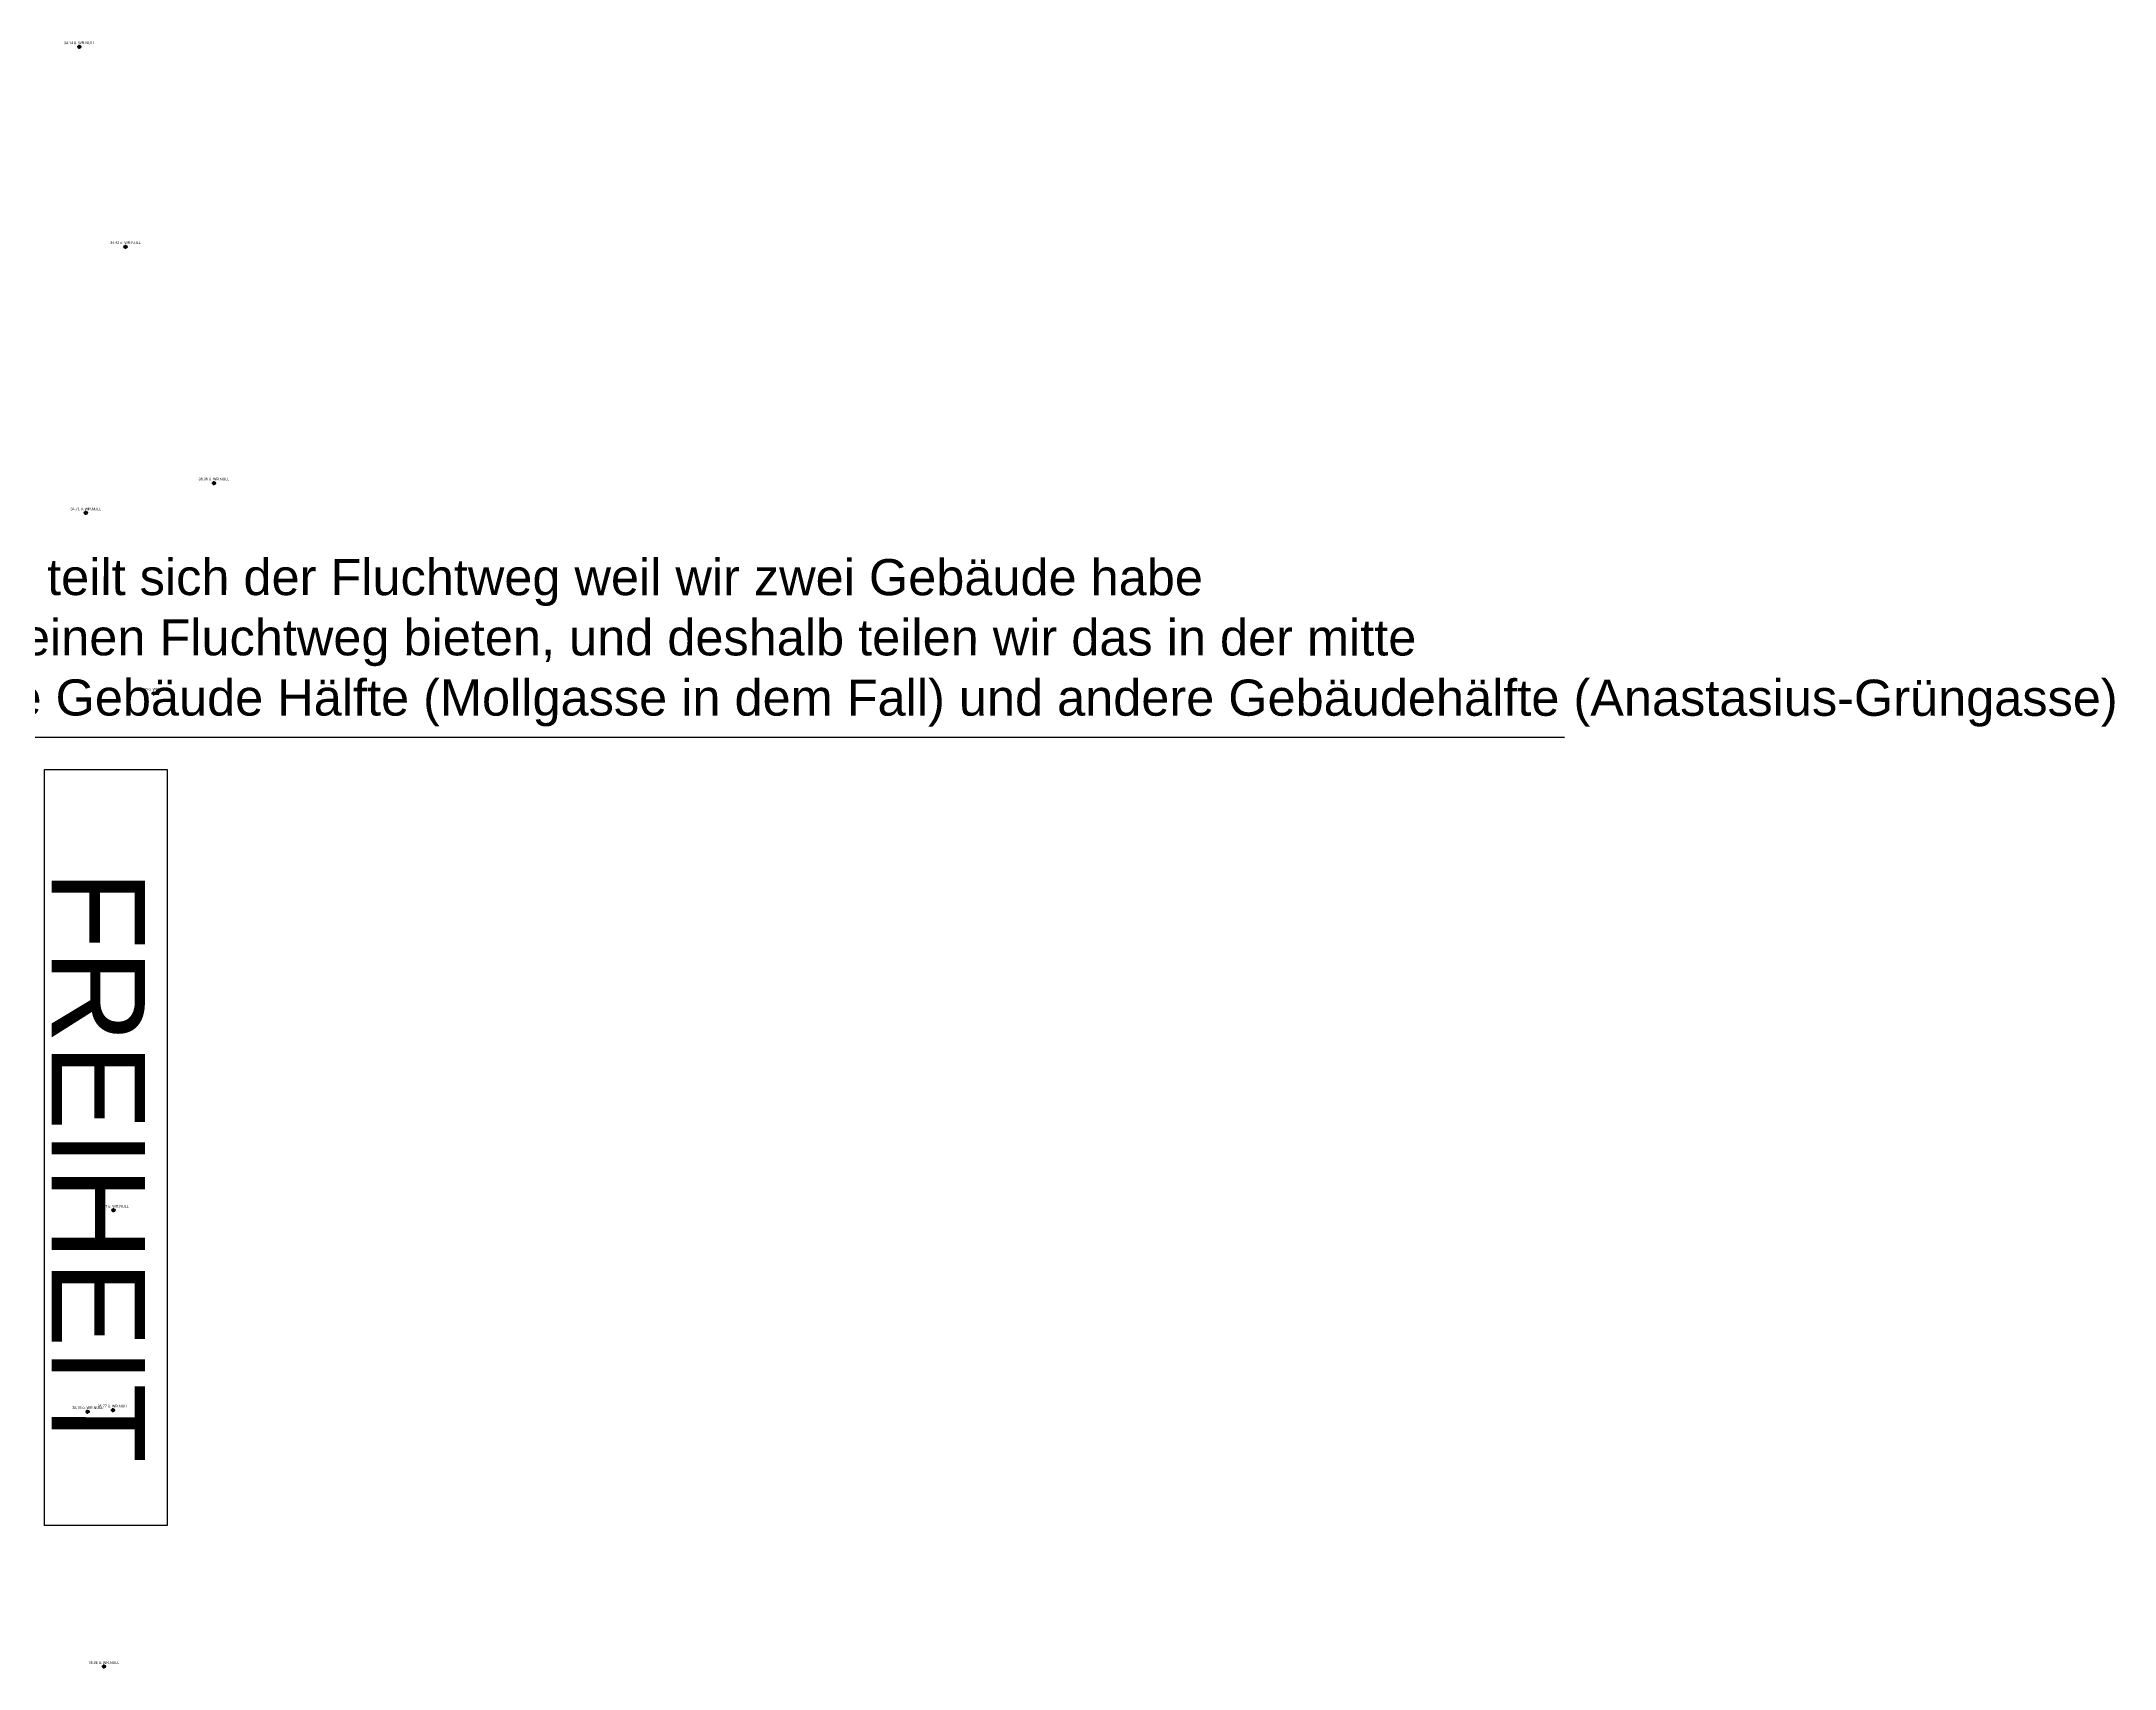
# Model space of a CAD drawing. Header units: millimetres. Extents: x -5498 to 144064, y 340 to 109563.
# Drawn here: x 66832 to 144064, y 21892 to 82528 of the extents above; entities that cross this region are included whole.
import ezdxf
from ezdxf.enums import TextEntityAlignment as Align

# ---------------------------------------------------------------- set-up
doc = ezdxf.new("R2010")
doc.units = ezdxf.units.MM
doc.layers.add('01-SYM-G00-Leg-M0', color=251, linetype='Continuous')
doc.layers.add('01-TXT---------M0', color=251, linetype='Continuous')
doc.styles.add('ARIAL', font='arial.ttf', dxfattribs={"width": 0.85})
doc.styles.get("Standard").update_dxf_attribs({"font": 'arial.ttf'})

# ---------------------------------------------------------------- blocks, each defined once
blk = doc.blocks.new('01-HK1')
for p, q in [((-0.001, -0.074), (-0.001, 0.074)), ((0.074, 0), (-0.075, 0))]:
    blk.add_line(p, q)
blk.add_circle((-0.001, 0), 0.0586)
for points in [[(-0.001, 0.059), (0.041, 0.041), (-0.001, 0)], [(-0.001, 0), (0.058, 0), (0.041, 0.041)], [(-0.059, 0), (-0.042, -0.041), (-0.001, 0)], [(-0.042, -0.041), (-0.001, -0.059), (-0.001, 0)]]:
    blk.add_solid(points)
at = {"layer": '01-TXT---------M0', "color": 8, "style": 'ARIAL', "width": 0.85}
blk.add_attdef('HEIGHT', text='', height=0.1, dxfattribs=at).set_placement((0, 0.2), align=Align.TOP_CENTER)

msp = doc.modelspace()

# ---------------------------------------------------------------- linework, layer by layer
at = {"color": 1, "lineweight": 90}
msp.add_lwpolyline([(7284, 56602), (123574, 56584)], dxfattribs=at)
at = {"color": 102, "lineweight": 30, "true_color": 0x21de37}
msp.add_lwpolyline([(66950, 55394), (71520, 55393), (71516, 27223), (66946, 27223)], close=True, dxfattribs=at)

# ---------------------------------------------------------------- block references
at = {"layer": '01-SYM-G00-Leg-M0', "xscale": 999.9999999999995, "yscale": 999.9999999999995, "zscale": 999.9999999999995, "rotation": 4.12714685051e-05}
for p, values in [((68243, 82327), {'HEIGHT': '34.14 ü. WR.NULL'}), ((69963, 74876), {'HEIGHT': '34.42 ü. WR.NULL'}), ((73258, 66069), {'HEIGHT': '36.36 ü. WR.NULL'}), ((68486, 64959), {'HEIGHT': '34.71 ü. WR.NULL'}), ((71015, 58232), {'HEIGHT': '34.90 ü. WR.NULL'}), ((69515, 38970), {'HEIGHT': '35.57 ü. WR.NULL'}), ((68554, 31464), {'HEIGHT': '35.76 ü. WR.NULL'}), ((69496, 31522), {'HEIGHT': '35.77 ü. WR.NULL'}), ((68167, 30941), {'HEIGHT': '35.78 ü. WR.NULL'}), ((69160, 21967), {'HEIGHT': '36.06 ü. WR.NULL'})]:
    msp.add_blockref('01-HK1', p, dxfattribs=at).add_auto_attribs(values)

# ---------------------------------------------------------------- texts
at = {"color": 1, "lineweight": 30, "insert": (63073, 63243), "char_height": 1346.139, "attachment_point": 1, "rotation": 359.99106}
msp.add_mtext_dynamic_manual_height_columns('Hier teilt sich der Fluchtweg weil wir zwei Gebäude habe^Jdie einen Fluchtweg bieten, und deshalb teilen wir das in der mitte\\PEine Gebäude Hälfte (Mollgasse in dem Fall) und andere Gebäudehälfte (Anastasius-Grüngasse)', width=284987.98, gutter_width=6731, heights=[0], dxfattribs=at)
at = {"color": 3, "lineweight": 30, "insert": (70687, 51655), "char_height": 3473.4, "attachment_point": 1, "rotation": 269.99106}
msp.add_mtext_dynamic_manual_height_columns('FREIHEIT ', width=735354.64, gutter_width=17367, heights=[0], dxfattribs=at)

doc.saveas('drawing.dxf')
